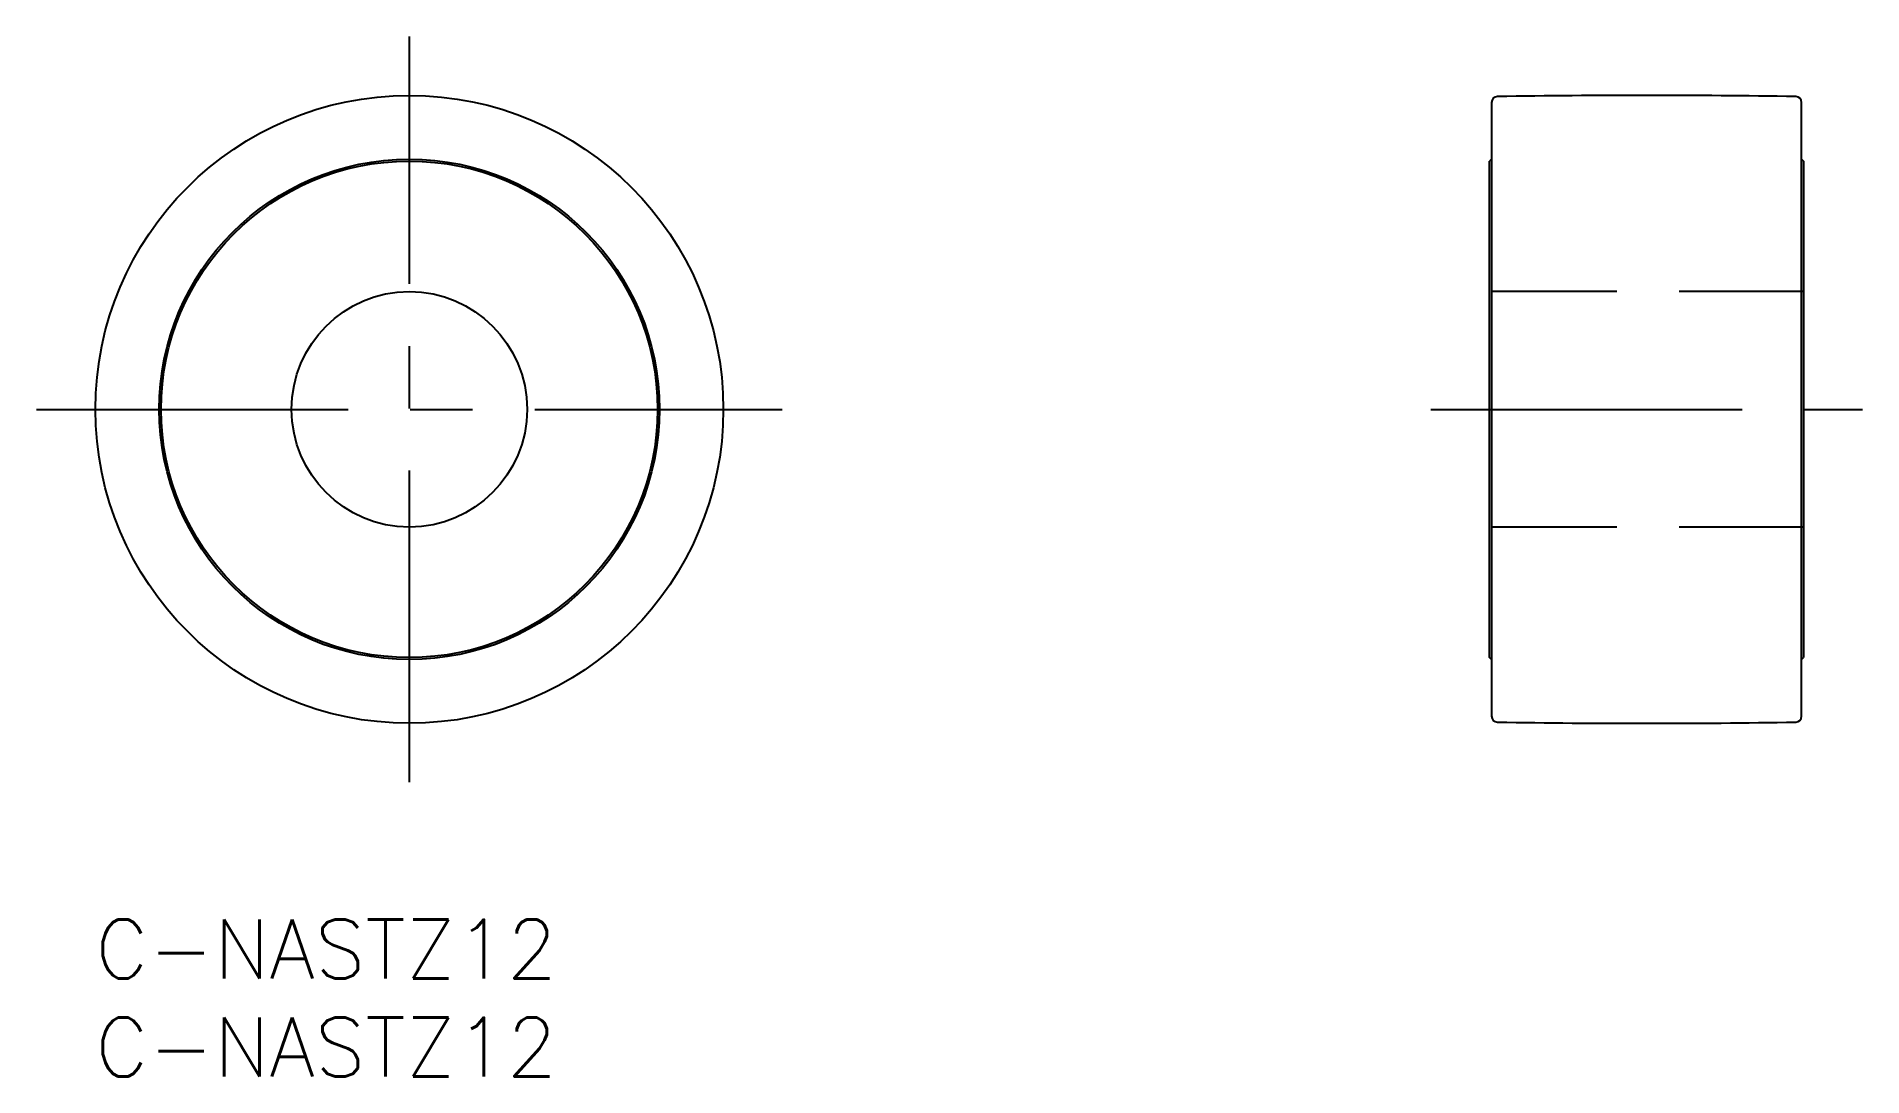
# Model space of a CAD drawing. Extents: x -3 to 90.1, y -8 to 45.
import ezdxf

# ---------------------------------------------------------------- set-up
doc = ezdxf.new("R2010")
doc.units = 0
doc.header["$LTSCALE"] = 0.5
doc.linetypes.add('CENTER', pattern=[50.8, 31.75, -6.35, 6.35, -6.35])
doc.linetypes.add('DASHED', pattern=[19.05, 12.7, -6.35])
for name, color, linetype in [('MSM_CENTER', 1, 'CENTER'), ('MSM_CONTINUOUS', 7, 'CONTINUOUS'), ('MSM_DASHED', 4, 'DASHED'), ('MSM_PART_NUMBER', 7, 'CONTINUOUS')]:
    doc.layers.add(name, color=color, linetype=linetype)
doc.styles.get("Standard").update_dxf_attribs({"font": 'txt.shx', "height": 3, "bigfont": 'bigfont.shx'})

# ---------------------------------------------------------------- blocks, each defined once
blk = doc.blocks.new('*U13')
at = {"layer": 'MSM_PART_NUMBER'}
blk.add_text('C-NASTZ12', height=3, dxfattribs=at).set_placement((0, -3))
blk = doc.blocks.new('*U14')
at = {"layer": 'MSM_PART_NUMBER'}
blk.add_text('C-NASTZ12', height=3, dxfattribs=at).set_placement((0, -8))

msp = doc.modelspace()

# ---------------------------------------------------------------- linework, layer by layer
at = {"layer": 'MSM_CENTER'}
for p, q in [((16, 7), (16, 45)), ((-3, 26), (35, 26)), ((68.056, 26), (90.056, 26))]:
    msp.add_line(p, q, dxfattribs=at)
at = {"layer": 'MSM_CONTINUOUS'}
for p, q in [((71.156, 41.642), (71.156, 10.358)), ((86.956, 10.358), (86.956, 41.642)), ((71.156, 38.75), (71.056, 38.65)), ((71.056, 13.35), (71.056, 38.65)), ((86.956, 38.75), (87.056, 38.65)), ((87.056, 38.65), (87.056, 13.35)), ((71.156, 13.25), (71.056, 13.35)), ((86.956, 13.25), (87.056, 13.35))]:
    msp.add_line(p, q, dxfattribs=at)
for radius in [16, 12.75, 12.65, 6]:
    msp.add_circle((16, 26), radius, dxfattribs=at)
for centre, radius, start, end in [((71.456, 41.642), 0.3, 90.87145, 180), ((79.056, -458), 500, 89.12855, 90.87145), ((86.656, 41.642), 0.3, 0, 89.12855), ((71.456, 10.358), 0.3, 180, 269.12855), ((86.656, 10.358), 0.3, 270.87145, 0), ((79.056, 510), 500, 269.12855, 270.87145)]:
    msp.add_arc(centre, radius, start, end, dxfattribs=at)
at = {"layer": 'MSM_DASHED'}
for p, q in [((87.056, 32), (71.056, 32)), ((87.056, 20), (71.056, 20))]:
    msp.add_line(p, q, dxfattribs=at)

# ---------------------------------------------------------------- block references
at = {"layer": 'MSM_CONTINUOUS'}
for name in ['*U13', '*U14']:
    msp.add_blockref(name, (0, 0), dxfattribs=at)

doc.saveas('drawing.dxf')
